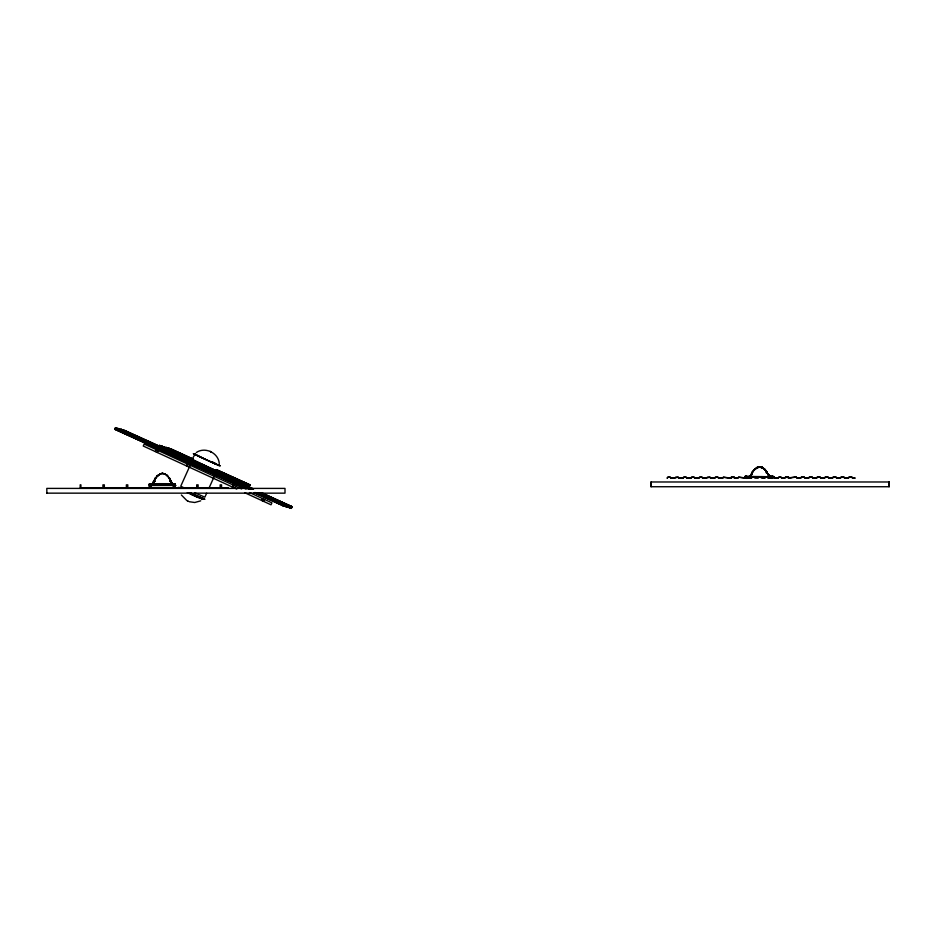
<?xml version="1.0" encoding="UTF-8"?>
<svg xmlns="http://www.w3.org/2000/svg" width="936" height="936" viewBox="0 0 936 936"><rect width="100%" height="100%" fill="white"/><g stroke="black" fill="none" stroke-linecap="round" stroke-linejoin="round"><path stroke-width="1.4" d="M162.852 473.499L161.062 473.663M161.951 473.499L164.186 473.791M744.799 477.43C744.412 475.699 746.671 475.827 745.688 477.43L744.799 477.43L745.688 477.43M745.267 477.442L745.348 476.365M753.995 470.129L759.225 466.771L764.08 468.831M746.916 476.88L746.87 478.413L746.846 476.564L773.323 476.845L772.106 476.143L773.768 476.588L774.013 477.769L773.323 476.459L769.193 476.155M751.678 476.295L745.22 476.67L773.124 476.88L771.79 477.524L771.814 478.413L771.861 477.512M174.587 485.023L174.564 485.948L174.658 484.076L174.47 484.848L173.254 484.403L174.798 484.052M772.914 476.939L772.001 477.688C771.884 476.646 773.791 476.705 772.106 476.143M772.469 477.699C771.685 476.365 771.381 477.407 772.212 476.763L745.465 476.518L745.898 476.12L745.267 476.728M746.366 477.98C745.501 475.968 749.069 477.021 747.033 477.395C744.635 476.19 749.315 477.886 745.161 477.664L745.302 476.436M746.355 477.243L745.15 476.95M192.524 463.659L192.816 464.127M762.208 467.146L762.43 467.672M773.323 476.81L768.947 476.494M212.004 471.592L212.074 471.346A1.767 0.936 -65 0 0 212.051 470.937L210.237 470.597M164.607 473.932L165.169 474.236M165.298 474.306L164.49 473.745L165.426 474.33M762.559 467.743L761.998 467.193M153.434 482.145L153.89 480.999L153.048 483.093M751.198 474.529L750.04 476.412M211.981 472.902L212.062 471.463A1.767 0.936 -65 0 0 211.992 471.065L210.647 470.328L251.889 489.107M764.981 469.556L763.694 468.339M154.931 478.998L155.575 477.863L154.966 479.092M752.579 471.44L750.122 476.553M161.963 446.507L248.075 485.199M168.48 448.964L168.761 448.204M165.11 474.037L166.889 475.43L164.49 473.745M167.006 475.546L168.889 477.734M167.649 476.202L166.912 475.324L167.509 475.663M189.283 458.605L188.616 458.897C191.529 460.29 189.517 457.435 188.826 458.862M218.603 471.955L217.936 472.259L219.106 471.732M219.586 472.06L217.105 470.492L216.637 471.615L216.976 470.866M245.735 484.497L246.039 483.678L245.255 484.357L243.5 483.818L243.465 482.906L243.009 483.678L241.266 483.151L159.565 446.226L159.494 445.349L247.49 485.023C248.087 482.906 248.976 487.399 250.134 484.906L217.012 469.825M216.625 470.562L249.748 485.644L248.005 485.117L247.935 484.31M764.267 468.995L765.344 470.129M764.501 469.299L764.56 469.065M764.794 469.533L764.174 468.76L764.934 469.533M168.691 448.519L167.942 448.742M217.433 471.065L217.187 471.44M219.41 472.306L219.328 472.738M751.105 474.716L750.695 475.582M192.641 461.799L121.212 429.273L121.001 429.87M124.663 430.595L124.09 430.993M260.442 494.032L284.287 505.042L284.954 504.399L284.322 506.13L254.58 492.675M290.066 506.587L290.265 506.013L289.107 507.569L282.613 504.808M292.009 506.657L261.869 493.377M766.958 471.592L767.122 472.528L766.525 471.311M750.555 475.57L751.257 474.33M155.072 478.916L155.317 477.992M115.865 427.799L115.268 429.413L245.349 488.311M122.955 429.94L122.312 430.455M283.152 503.989L282.555 505.604L254.124 492.745M286.697 505.054L286.088 506.668L280.332 503.977M746.834 477.98L745.618 477.652L745.676 476.798L751.678 476.693M155.037 481.104L154.92 480.999M115.725 428.173L251.456 489.329M117.503 428.711L117.07 428.735M257.353 492.898L282.976 504.457L283.187 503.884L282.005 505.44M290.195 506.236L289.633 507.733L282.672 504.68M283.397 504.773L291.365 508.4L291.974 506.774L262.139 493.214M769.205 476.553L768.152 474.529M152.626 484.333L153.527 482.847L152.006 485.094M287.867 507.207L288.346 505.931M153.211 482.286L152.556 484.169L153.843 481.279M749.818 477.606L750.894 475.078M152.451 484.158L152.861 483.116M157.576 475.851L161.495 473.429A5.382 5.382 0 0 1 163.309 473.429L165.11 474.072L163.741 473.628M752.333 472.364L755.083 468.995M764.981 469.521L768.245 474.716M750.613 475.769L752.275 473.768M750.122 476.518L749.713 477.594L752.029 477.29M169.311 478.132L169.861 479.092L169.638 478.261M766.584 471.568L767.099 472.177M192.453 460.114L192.032 459.155L192.418 460.266L180.753 486.217L184.415 488.065M747.045 477.056L745.805 476.342L746.811 476.658M750.309 476.529L750.649 475.734M161.799 446.893L163.543 447.42L161.764 446.952L162.068 446.121L161.284 446.8L159.529 446.273M161.717 446.086L247.513 484.977M163.531 447.478L164.303 446.8M170.644 448.707L193.144 459.014M189.329 458.172L189.4 458.979M189.54 458.289L189.177 459.096L190.897 459.576M191.681 460.348C192.828 461.682 188.791 457.458 189.926 459.482M190.651 459.845L190.581 458.827M192.348 460.102L192.43 459.33M118.966 429.016L192.488 462.255M197.613 463.074C189.996 459.576 201.965 465.18 197.239 462.817M195.378 465.496L194.302 464.829L195.437 465.367M196.619 466.07L196.045 465.648L197.262 466.362M198.596 463.449L199.836 464.092M200.737 467.953C198.619 466.631 202.948 469.123 200.795 467.825M199.298 463.788L204.259 466.105L203.533 465.707M202.223 468.48L203.65 469.123M202.936 468.796L205.733 470.047M204.305 469.568L205.674 470.176M206.166 467.041L205.019 466.444M207.16 467.427L208.096 467.906L205.768 466.783M206.996 470.761L206.4 470.352L207.628 471.042M210.74 468.995L209.044 468.328L216.813 471.674M208.225 471.299L208.974 471.475L208.283 471.171M210.892 469.088L212.624 469.849M214.227 470.551L214.976 470.878M215.654 471.229L216.672 470.714L218.802 471.604M215.818 471.311L216.672 470.714M194.887 492.874L204.855 497.145L206.657 493.249M209.009 488.054L215.467 473.768M218.193 472.306L218.556 471.51M219.001 471.416L218.638 472.212L217.749 471.709M218.767 472.481L219.188 471.58M218.965 472.317L219.305 471.568M239.195 482.099L240.985 482.543M241.254 483.151L241.207 482.286M155.376 451.597L156.277 449.654M157.318 452.497L158.219 450.544M153.282 482.426L156.675 476.553M186.498 465.906L187.387 463.964M187.247 466.257L188.136 464.315M189.189 467.146L190.09 465.204M232.303 486.977L233.193 485.035M233.052 487.328L233.953 485.386M234.994 488.218L235.895 486.275M261.659 500.479L262.548 498.537M262.852 501.029L263.741 499.087M263.601 501.38L264.502 499.426M153.352 481.97L153.925 480.788M191.786 459.892L195.109 454.03M752.228 472.528L752.778 471.568M170.984 481.279L172.364 484.158M171.206 481.689L172.271 484.169M171.393 482.145L171.066 481.104L171.475 481.97M157.295 476.085L157.646 475.324M754.603 469.205L754.556 469.533M767.59 473.522L769.626 477.559L766.502 477.243L769.532 477.606L769.205 476.518M166.245 484.754L172.867 485.082L171.522 483.046M751.257 474.365L751.62 473.628M153.925 480.823L154.3 480.086M115.608 427.647L114.718 429.261L246.168 489.118M116.555 429.659L117.409 428.138L251.831 489.224M116.509 429.788L117 428.863L122.394 431.168M284.322 506.13L285.562 506.505L286.439 504.89L286.053 505.58L275.512 500.631M287.89 505.978L287.329 507.043L286.088 506.668M289.692 507.604L290.932 507.979L291.751 506.493L290.874 508.108L289.633 507.733M120.545 429.928L120.931 429.238L192.582 461.928M124.149 430.864L124.465 430.303L240.798 482.953M289.727 506.388L259.026 492.898M154.358 480.226L155.119 478.869M154.042 484.895L152.135 485.082L152.884 483.842M751.62 473.663L752.778 471.709M120.615 429.8L120.955 429.203M122.382 430.326L122.721 429.729L192.149 461.226M287.902 505.978L288.218 505.428L287.832 506.107L258.968 493.026M159.529 474.306L160.337 473.745L155.914 477.734M282.906 503.825L282.52 504.504L257.295 493.026M762.782 467.86L760.57 466.865A5.382 5.382 0 0 0 758.757 466.865L756.791 467.743L757.61 467.31M153.481 483.046L153.001 483.596L153.527 482.847M767.602 473.546L768.082 474.365M250.111 484.965L216.146 469.767M159.494 445.349L243.032 483.62M152.123 485.105L153.34 484.942M169.966 481.104L170.013 481.034M171.417 482.695L172.154 484.169L169.709 480.613M155.119 478.904L156.312 477.161M155.072 478.589L155.516 478.132M752.251 472.177L752.837 471.311M284.696 504.317L283.795 505.978L282.555 505.604M290.02 505.92L289.669 506.516L260.805 493.436M752.778 471.744L753.176 471.136M154.721 481.057L154.662 481.478M751.936 474.213L749.654 476.95L752.368 476.763M769.38 475.394L769.977 476.412M154.019 482.262L153.2 483.245M749.97 476.319L749.525 476.962L752.778 476.752M171.896 483.163L172.973 485.094M172.048 483.795L171.475 482.847L172.048 483.538M766.479 472.75L767.462 473.359M767.801 473.803L767.227 473.23L770.503 476.962L768.152 476.775M753.176 471.171L753.995 470.094M731.905 477.056L731.344 478.097L731.999 477.243M737.954 477.898L738.609 477.056L744.658 477.898L745.325 477.056L774.306 477.056L774.985 477.886L778.19 477.898L778.846 477.056L781.01 477.056L781.689 477.886L784.894 477.898L785.655 476.857L788.217 476.857L789.013 477.851L796.162 476.857L796.957 477.851L800.76 477.863L801.544 476.857L804.106 476.857L804.902 477.851L808.704 477.863L809.488 476.857L812.05 476.857L812.846 477.851L816.648 477.863L817.42 476.857L819.983 476.857L820.778 477.851L824.581 477.863L825.365 476.857L827.927 476.857L828.723 477.851L832.525 477.863L833.309 476.857L835.871 476.857L836.667 477.851L840.469 477.863L841.253 476.857L843.804 476.857L844.611 477.851L848.414 477.863L849.186 476.857L851.748 476.857L852.544 477.851L855.212 478.085L852.439 478.085L851.643 477.091L849.303 477.091L848.519 478.097L844.494 478.085L843.699 477.091L841.359 477.091L840.575 478.097L836.55 478.085L835.754 477.091L833.414 477.091L832.642 478.097L828.617 478.085L827.822 477.091L825.482 477.091L824.698 478.097L820.673 478.085L819.877 477.091L817.537 477.091L816.754 478.097L812.729 478.085L811.933 477.091L809.593 477.091L808.809 478.097L804.796 478.085L803.989 477.091L801.649 477.091L800.877 478.097L796.852 478.085L796.056 477.091L788.908 478.085L788.112 477.091L785.561 477.056M752.029 477.056L751.362 477.898L748.157 477.886L747.478 477.056M752.123 477.243L751.456 478.097L748.063 478.085L747.396 477.243M760.558 477.091L754.861 477.886L754.194 477.056M758.827 477.243L758.172 478.097L753.047 477.231M765.437 477.056L764.782 477.898L760.126 477.079M765.531 477.243L764.876 478.097L761.471 478.085L760.804 477.243M772.141 477.056L771.486 477.898L768.269 477.886L767.602 477.056M772.235 477.243L771.58 478.097L768.187 478.085L767.508 477.243M733.859 477.091L734.655 478.085L738.048 478.097L738.703 477.243L744.752 478.097L745.419 477.243L774.212 477.243L774.891 478.085L778.284 478.097L778.939 477.243L780.917 477.243L781.595 478.085L784.988 478.097L785.772 477.091M157.178 476.202L157.494 475.511M754.416 469.533L755.644 468.339M154.686 481.233L154.346 481.736L154.756 481.256M768.959 475.137L769.614 475.827L768.082 474.213M769.579 475.874L768.865 475.043M156.733 476.681L157.997 475.359L157.154 476.096M156.675 476.588L157.564 475.757M191.564 461.729L192.009 461.963M754.357 469.556L755.258 468.796L754.51 469.31M754.451 469.638L755.2 468.877M151.234 488.405L151.234 484.848L149.362 484.497L150.907 484.403M755.644 468.374L756.967 467.485M159.518 474.189L160.231 473.932M756.791 467.743L757.353 467.193M152.568 484.134L155.528 483.795M196.303 452.533C205.054 446.437 218.509 452.884 219.258 463.507M746.776 476.401L746.975 477.278M746.764 476.716L772.808 476.658L774.013 477.769M200.714 500.842L194.746 502.503L189.224 501.708M159.728 474.178L160.618 473.756M160.173 473.967L161.062 473.628M160.079 473.628L159.658 474.236M757.856 467.134L758.757 466.9M174.482 483.935L174.47 484.848M772.247 476.763L774.025 477.056M194.899 454.288L193.307 453.667L195.168 454.393M215.935 464.069L220.334 465.871L215.385 463.823M174.611 484.497L173.254 484.848L173.254 488.405M746.799 477.781L746.87 478.413L746.916 477.067M771.861 476.904L771.861 477.699M153.352 484.942L155.668 484.836M752.801 477.243L749.935 477.606M155.785 483.795L157.576 483.713M155.926 483.783L152.556 484.006M161.963 473.37L162.864 473.37M753.597 477.196L754.837 477.149M156.792 483.748L157.377 483.725M754.053 477.185L758.78 477.079M156.16 484.825L156.967 484.789M156.581 484.813L157.201 484.789M754.053 476.716L752.895 476.74L756.744 476.67M158.898 483.678L166.362 483.69M157.903 484.778L161.086 484.731M744.799 476.728L745.688 476.716M757.236 476.67L761.892 476.658M161.097 484.743L165.742 484.754M756.779 468.012L757.739 468.012M761.506 468.012L762.922 468.012M771.896 476.401L771.837 477.126M733.976 477.243L731.402 477.325L730.63 478.319L723.47 477.325L722.686 478.319L718.661 478.308L717.865 477.325L715.525 477.325L714.741 478.319L710.716 478.308L709.921 477.325L702.784 478.308L701.977 477.325L699.637 477.325L698.864 478.319L694.84 478.308L694.044 477.325L691.704 477.325L690.92 478.319L686.895 478.308L686.1 477.325L683.76 477.325L682.976 478.319L678.951 478.308L678.155 477.325L671.018 478.308L670.223 477.325L667.871 477.325L667.099 478.319L667.766 477.091L670.328 477.091L671.124 478.085L674.926 478.097L675.71 477.091L678.272 477.091L679.068 478.085L682.87 478.097L683.643 477.091L686.205 477.091L687.001 478.085L690.803 478.097L691.587 477.091L694.149 477.091L694.945 478.085L698.747 478.097L699.531 477.091L702.094 477.091L702.889 478.085L706.692 478.097L707.476 477.091L710.038 477.091L710.833 478.085L714.636 478.097L715.408 477.091L717.97 477.091L718.766 478.085L722.569 478.097L723.352 477.091L730.513 478.097L731.297 477.091L734.07 477.056L734.748 477.886M785.655 477.243L790.651 478.085L787.714 477.056M734.655 478.085L737.322 478.308L734.538 478.308L733.742 477.325M152.744 483.748L149.28 483.748L149.28 486.685L149.678 484.134M171.756 483.748L175.207 483.748L174.821 486.334M175.196 484.169L149.456 484.169L149.456 485.48M149.69 484.497L174.47 484.497M149.28 484.731L175.207 484.731M172.879 485L170.504 484.883M149.678 485.129L174.821 485.129M151.106 485.48L175.968 485.48M151.234 487.691L173.254 487.691M46.8 493.155L285 493.155L285 488.405L46.8 488.405L46.882 493.155M179.981 488.147L178.706 487.328L179.724 488.007M204.586 499.227L199.731 497.039M761.904 476.658L765.075 476.705M165.321 484.743L166.198 484.766M772.001 477.688L772.902 477.688M765.999 476.716L768.409 476.798M165.964 483.678L172.189 484.099L170.13 483.853M766.432 476.728L767.146 476.74M764.092 477.138L766.104 477.22M166.83 483.701L167.591 483.725M168.843 484.825L169.685 484.848M764.712 477.161L765.297 477.185M168.492 483.76L169.685 483.818M768.83 476.81L770.375 476.962L769.977 476.389M180.086 487.831L179.431 487.738L180.157 488.124M203.065 498.443L203.592 498.549M760.558 466.97L759.225 466.912L760.126 466.771M772.726 477.395L772.481 476.95M202.246 498.654L203.767 499.087L203.042 498.724M216.356 471.358L215.83 471.171M216.111 471.627L215.491 471.358M773.557 477.769L772.34 476.681M745.606 476.95L746.823 477.266M120.58 431.016L121.82 431.391M243.524 483.772L245.279 484.298M291.728 506.575L262.571 493.143M282.613 505.475L283.842 505.849M284.38 506.013L285.62 506.376M286.147 506.54L287.387 506.914M287.925 507.078L289.166 507.452M202.527 498.771L203.241 498.841M199.438 456.639L194.501 454.135M219.118 465.367L218.451 464.935M204.586 499.216L202.738 498.49L203.697 499.028M202.234 498.514L203.334 498.982L202.597 498.467M761.74 467.31L762.454 467.555L761.892 467.368M203.252 498.946L201.158 498.209M202.527 499.403L201.252 498.876M215.28 470.878L214.906 470.785M201.93 498.525L202.667 498.853M218.018 472.177L217.48 472.013M215.561 471.416L213.946 470.703M201.568 498.373L202.375 498.595M190.862 459.623L191.962 460.021M214.929 470.738L213.595 470.246M200.234 497.671L201.544 498.233L200.714 497.87M202.749 498.478L199.146 496.782M201.708 497.882L200.269 497.273M191.939 460.079L193.834 461.038M200.245 497.812L201.076 498.186M199.731 497.449L201.228 497.847M199.731 497.601L200.573 497.975M200 498.35L196.478 496.817M187.797 501.111L188.429 501.404L187.656 501.052M211.969 469.544L213.115 469.966M199.192 497.215L200.105 497.624M214.789 463.566L216.064 464.151M215.42 463.87L212.133 462.407M198.537 496.513L200.035 497.32M198.619 496.969L199.532 497.39M198.619 497.11L199.485 497.507M210.109 451.386L211.068 451.831L210.518 451.573M214.754 463.577L212.835 462.712M214.613 471.019L213.513 470.515M197.894 496.244L199.391 497.039M198.034 496.712L198.947 497.133M198.022 496.852L198.888 497.238M197.239 495.951L198.713 496.747M197.414 496.443L198.327 496.852M197.402 496.571L198.268 496.969M196.771 496.162L197.671 496.571M210.109 468.655L208.108 467.567M198.011 496.431L195.858 495.331M197.005 496.279L196.104 495.869L196.946 496.396M196.513 496.829L194.442 495.904M211.419 462.08L212.566 462.618M210.67 461.752L211.782 462.267M208.833 467.883L216.766 471.241M209.43 468.351L207.991 467.778M197.285 496.115L194.407 494.688M196.537 495.787L194.618 494.805M195.425 495.565L196.314 495.963M195.402 495.694L196.256 496.08M209.921 461.413L210.986 461.916M208.014 467.731L207.289 467.403L209.067 468.281M194.735 495.249L195.601 495.647M209.149 461.074L210.167 461.553M208.377 460.723L209.336 461.179M213.899 469.72L212.917 469.287M205.885 466.573L206.634 466.9M213.045 470.305L213.759 470.644M194.992 495.097L193.003 494.079M194.033 494.933L194.875 495.331M194.817 495.448L189.61 492.956L190.359 493.424M194.08 495.109L191.821 494.091M194.454 495.916L187.294 492.664M207.593 460.372L208.494 460.805M205.791 466.736L206.54 467.076M192.161 493.681L193.413 494.383M192.301 494.957L193.027 495.273M206.809 460.021L207.652 460.418M194.676 453.925L206.809 460.032M212.542 470.071L213.279 470.422M192.605 494.021L190.64 492.991M206.014 459.658L204.27 458.886M203.615 465.543L204.376 465.882M203.252 465.66L202.281 465.215L206.072 467.064M190.558 492.979L191.786 493.67M189.891 492.652L190.979 493.307M190.312 493.412L191.084 493.752M205.23 459.307L203.44 458.511M168.784 448.145L192.629 459.003M216.473 469.872L248.274 484.345M168.457 448.051L192.945 459.354M166.21 447.373L193.237 459.728M216.391 470.2L248.18 484.719M166.187 447.431L192.652 459.389M163.975 446.706L192.102 460.044M216.181 470.504L249.725 485.702M161.483 446.343L243.594 483.853M240.002 482.871L253.539 488.99M216.988 472.657L253.48 489.118M216.93 472.785L253.036 489.189M262.08 493.342L291.892 506.996M217.035 472.949L252.58 489.294M261.202 493.342L291.377 507.172M250.637 489.294L115.584 427.729L115.233 428.325L247.993 488.791M170.141 452.79L117.526 428.676L117.035 429.952L133.438 437.147M170.633 452.86L209.079 470.527M211.782 471.604L231.648 480.8M234.363 481.888L250.228 489.271M260.91 493.974L272.914 499.59M126.348 432.97L163.543 449.912M166.187 451.105L204.703 468.655M207.359 469.86L249.842 489.212M286.159 505.721L291.412 508.271M115.292 428.197L249.783 489.341M123.985 432.654L127.916 434.444M138.411 439.23L142.354 441.02M149.538 444.214L152.17 445.407M156.78 447.595L160.723 449.385M167.287 452.369L175.161 455.961M180.402 458.347L183.023 459.541M220.557 476.635L226.126 479.08M233.649 482.59L236.27 483.783M263.765 496.302L267.696 498.092M272.095 500.023L279.478 503.463M136.153 438.235L152.053 445.63M156.745 447.689L174.658 455.926M177.384 457.002L187.212 461.565M210.296 472.083L240.692 485.924M241.043 485.995L244.963 487.937M255.224 492.535L259.19 494.348M261.834 495.553L279.454 503.65M254.639 492.547L285.562 506.505M115.315 429.296L245.29 488.44M188.815 492.734L189.704 492.979M202.621 458.137L203.685 458.593M212.378 469.041L194.618 460.453M202.012 465.087L199.426 463.917M212.203 469.942L210.834 469.287M202.936 458.254L201.041 457.4M199.941 463.858L200.655 464.186M200.55 464.408L199.169 463.718M211.618 469.673L210.202 469.006M241.617 488.908L144.156 444.073L143.255 446.027L236.773 489.037M249.514 492.547L271.908 502.843L271.019 504.785L244.67 492.675M212.144 461.928L215.947 463.706M202.188 457.915L200.292 457.049M196.677 465.941L197.32 466.245M199.555 456.709L200.772 457.248M198.853 456.382L200.093 456.943M197.941 462.934L198.584 463.226M209.547 468.702L210.366 469.088M208.88 468.386L209.699 468.772M195.086 461.963L192.289 460.582M197.543 455.774L198.818 456.347M208.19 468.058L209.009 468.456M208.295 468.117L206.014 467.029M195.565 462.021L196.162 462.103M197.671 455.797L194.384 454.159M205.897 459.599L219.118 465.648L218.591 465.297M194.173 461.425L193.483 461.015M218.661 464.981L219.387 465.344M212.308 462.091L213.642 462.747M197.917 463.109L198.736 463.507M197.262 462.793L198.069 463.18M193.799 461.237L193.179 460.921M196.642 462.478L197.438 462.864M214.262 463.063L215.959 463.917M196.034 462.173L196.829 462.56M195.472 461.893L196.244 462.267M203.615 498.49L204.703 499.087M194.945 461.623L195.694 461.986M194.442 461.366L195.168 461.729M193.986 461.132L194.688 461.483M193.565 460.91L194.243 461.249M194.208 460.243L193.518 459.88M164.631 473.698L165.309 474.189M186.978 500.69L181.362 494.98M765.987 472.505L767.263 473.487M762.571 467.626L761.752 467.181L764.923 469.661M167.053 475.336L167.673 476.096M166.865 475.254L167.708 476.12M170.563 481.783L169.849 480.659M767.227 473.23L767.859 473.955M765.812 470.527L765.391 470.024L766.151 471.171M168.129 476.553L171.522 482.426M766.151 471.136L766.561 471.744M168.889 477.699L170.446 480.226M169.837 478.729L169.252 477.863L169.861 479.092M766.561 471.709L767.707 473.663M169.685 478.869L170.071 479.513M169.474 478.085L169.896 478.998M170.13 479.407L170.516 480.086M768.479 475.137L768.199 474.447L768.409 475.172M171.522 482.239L170.879 480.788M170.446 480.191L170.808 480.928M889.118 481.981L889.118 486.732M772.457 477.079L772.457 477.793M746.717 477.079L746.717 477.98M651.082 481.981L651.082 486.732M228.314 488.405L228.314 487.691L221.563 487.691L221.563 484.848L220.147 484.848L220.147 487.691L198.116 487.691L198.116 484.848L196.7 484.848L196.7 487.691L174.669 487.691L174.669 483.748M149.819 484.731L149.807 487.691L127.787 487.691L127.787 484.848L126.372 484.848L126.372 487.691L104.341 487.691L104.341 484.848L102.925 484.848L102.925 487.691L80.906 487.691L80.906 484.848L80.192 484.848L80.192 488.405M771.884 477.781L771.814 478.413L771.907 477.781M197.987 466.549L198.619 466.994L197.987 466.549M204.235 466.105L205.195 466.596L204.235 466.105M889.2 481.981L651 481.981L651 486.732L889.2 486.732L889.2 481.981"/></g></svg>
